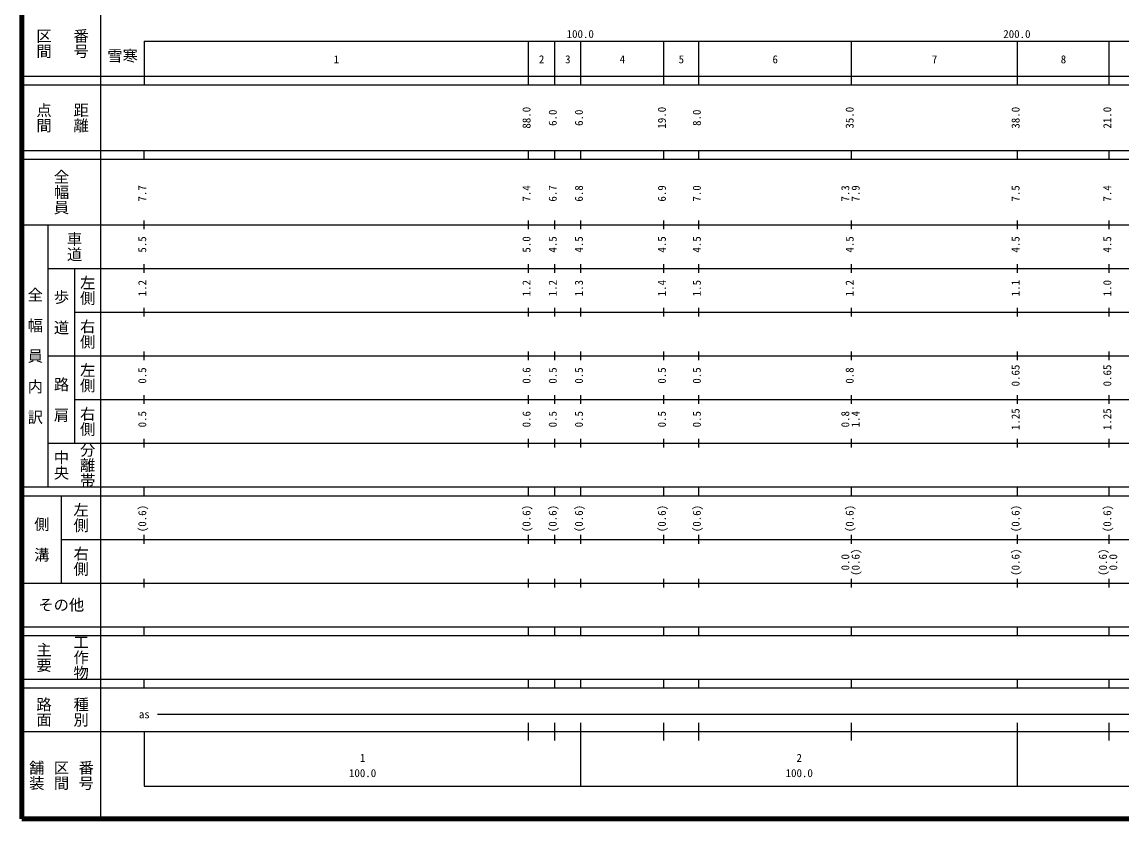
# Model space of a CAD drawing. Units: millimetres on the paper, enlarged 1000 times. Extents: x 40000 to 680000, y 20000 to 380000.
# Drawn here: x 40000 to 291913, y 20000 to 202409 of the extents above; entities that cross this region are included whole.
import ezdxf
from ezdxf.enums import TextEntityAlignment as Align

# ---------------------------------------------------------------- set-up
doc = ezdxf.new("R2010")
doc.units = ezdxf.units.MM
doc.header["$LTSCALE"] = 1000
doc.layers.add('M-TTL', color=2, linetype='Continuous', lineweight=140)
doc.layers.add('M-TTL-BAND', color=7, linetype='Continuous', lineweight=25)
doc.styles.add('@ＭＳ ゴシック', font='')
doc.styles.add('ＭＳ ゴシック', font='')
doc.styles.get('@ＭＳ ゴシック').set_extended_font_data('@MS Gothic')
doc.styles.get('ＭＳ ゴシック').set_extended_font_data('MS Gothic')

msp = doc.modelspace()

# ---------------------------------------------------------------- linework, layer by layer
at = {"layer": 'M-TTL'}
for p, q in [((40000, 380000), (40000, 20000)), ((40000, 20000), (680000, 20000))]:
    msp.add_line(p, q, dxfattribs=at)
at = {"layer": 'M-TTL-BAND'}
for p, q in [((58000, 370000), (58000, 20000)), ((68000, 198000), (579000, 198000)), ((68000, 198000), (68000, 188000)), ((156000, 188000), (156000, 198000)), ((162000, 188000), (162000, 198000)), ((168000, 188000), (168000, 198000)), ((187000, 188000), (187000, 198000)), ((195000, 188000), (195000, 198000)), ((230000, 188000), (230000, 198000)), ((268000, 188000), (268000, 198000)), ((289000, 188000), (289000, 198000)), ((40000, 190000), (579000, 190000)), ((40000, 188000), (579000, 188000)), ((40000, 173000), (579000, 173000)), ((68000, 171000), (68000, 173000)), ((156000, 171000), (156000, 173000)), ((162000, 171000), (162000, 173000)), ((168000, 171000), (168000, 173000)), ((187000, 171000), (187000, 173000)), ((195000, 171000), (195000, 173000)), ((230000, 171000), (230000, 173000)), ((268000, 171000), (268000, 173000)), ((289000, 171000), (289000, 173000)), ((40000, 171000), (579000, 171000)), ((68000, 155000), (68000, 157000)), ((156000, 155000), (156000, 157000)), ((162000, 155000), (162000, 157000)), ((168000, 155000), (168000, 157000)), ((187000, 155000), (187000, 157000)), ((195000, 155000), (195000, 157000)), ((230000, 155000), (230000, 157000)), ((268000, 155000), (268000, 157000)), ((289000, 155000), (289000, 157000)), ((40000, 156000), (579000, 156000)), ((46000, 96000), (46000, 156000)), ((68000, 145000), (68000, 147000)), ((156000, 145000), (156000, 147000)), ((162000, 145000), (162000, 147000)), ((168000, 145000), (168000, 147000)), ((187000, 145000), (187000, 147000)), ((195000, 145000), (195000, 147000)), ((230000, 145000), (230000, 147000)), ((268000, 145000), (268000, 147000)), ((289000, 145000), (289000, 147000)), ((46000, 146000), (579000, 146000)), ((52000, 146000), (52000, 106000)), ((68000, 135000), (68000, 137000)), ((156000, 135000), (156000, 137000)), ((162000, 135000), (162000, 137000)), ((168000, 135000), (168000, 137000)), ((187000, 135000), (187000, 137000)), ((195000, 135000), (195000, 137000)), ((230000, 135000), (230000, 137000)), ((268000, 135000), (268000, 137000)), ((289000, 135000), (289000, 137000)), ((52000, 136000), (579000, 136000)), ((46000, 126000), (579000, 126000)), ((68000, 125000), (68000, 127000)), ((156000, 125000), (156000, 127000)), ((162000, 125000), (162000, 127000)), ((168000, 125000), (168000, 127000)), ((187000, 125000), (187000, 127000)), ((195000, 125000), (195000, 127000)), ((230000, 125000), (230000, 127000)), ((268000, 125000), (268000, 127000)), ((289000, 125000), (289000, 127000)), ((52000, 116000), (579000, 116000)), ((68000, 115000), (68000, 117000)), ((156000, 115000), (156000, 117000)), ((162000, 115000), (162000, 117000)), ((168000, 115000), (168000, 117000)), ((187000, 115000), (187000, 117000)), ((195000, 115000), (195000, 117000)), ((230000, 115000), (230000, 117000)), ((268000, 115000), (268000, 117000)), ((289000, 115000), (289000, 117000)), ((46000, 106000), (579000, 106000)), ((68000, 105000), (68000, 107000)), ((156000, 105000), (156000, 107000)), ((162000, 105000), (162000, 107000)), ((168000, 105000), (168000, 107000)), ((187000, 105000), (187000, 107000)), ((195000, 105000), (195000, 107000)), ((230000, 105000), (230000, 107000)), ((268000, 105000), (268000, 107000)), ((289000, 105000), (289000, 107000)), ((40000, 96000), (579000, 96000)), ((68000, 94000), (68000, 96000)), ((156000, 94000), (156000, 96000)), ((162000, 94000), (162000, 96000)), ((168000, 94000), (168000, 96000)), ((187000, 94000), (187000, 96000)), ((195000, 94000), (195000, 96000)), ((230000, 94000), (230000, 96000)), ((268000, 94000), (268000, 96000)), ((289000, 94000), (289000, 96000)), ((40000, 94000), (579000, 94000)), ((49000, 94000), (49000, 74000)), ((49000, 84000), (579000, 84000)), ((68000, 83000), (68000, 85000)), ((156000, 83000), (156000, 85000)), ((162000, 83000), (162000, 85000)), ((168000, 83000), (168000, 85000)), ((187000, 83000), (187000, 85000)), ((195000, 83000), (195000, 85000)), ((230000, 83000), (230000, 85000)), ((268000, 83000), (268000, 85000)), ((289000, 83000), (289000, 85000)), ((40000, 74000), (579000, 74000)), ((68000, 73000), (68000, 75000)), ((156000, 73000), (156000, 75000)), ((162000, 73000), (162000, 75000)), ((168000, 73000), (168000, 75000)), ((187000, 73000), (187000, 75000)), ((195000, 73000), (195000, 75000)), ((230000, 73000), (230000, 75000)), ((268000, 73000), (268000, 75000)), ((289000, 73000), (289000, 75000)), ((40000, 64000), (579000, 64000)), ((68000, 62000), (68000, 64000)), ((156000, 62000), (156000, 64000)), ((162000, 62000), (162000, 64000)), ((168000, 62000), (168000, 64000)), ((187000, 62000), (187000, 64000)), ((195000, 62000), (195000, 64000)), ((230000, 62000), (230000, 64000)), ((268000, 62000), (268000, 64000)), ((289000, 62000), (289000, 64000)), ((40000, 62000), (579000, 62000)), ((40000, 52000), (579000, 52000)), ((68000, 50000), (68000, 52000)), ((156000, 50000), (156000, 52000)), ((162000, 50000), (162000, 52000)), ((168000, 50000), (168000, 52000)), ((187000, 50000), (187000, 52000)), ((195000, 50000), (195000, 52000)), ((230000, 50000), (230000, 52000)), ((268000, 50000), (268000, 52000)), ((289000, 50000), (289000, 52000)), ((40000, 50000), (579000, 50000)), ((71000, 44000), (565000, 44000)), ((156000, 38000), (156000, 42000)), ((162000, 38000), (162000, 42000)), ((168000, 27500), (168000, 42000)), ((187000, 38000), (187000, 42000)), ((195000, 38000), (195000, 42000)), ((230000, 38000), (230000, 42000)), ((268000, 27500), (268000, 42000)), ((289000, 38000), (289000, 42000)), ((40000, 40000), (579000, 40000)), ((68000, 40000), (68000, 27500)), ((68000, 27500), (579000, 27500))]:
    msp.add_line(p, q, dxfattribs=at)

# ---------------------------------------------------------------- texts
at = {"layer": 'M-TTL-BAND', "style": '@ＭＳ ゴシック'}
for s, p in [('区間', (45000, 197500)), ('番号', (53500, 197500)), ('点間', (45000, 180500)), ('距離', (53500, 180500)), ('全幅員', (49000, 163500)), ('車道', (52000, 151000)), ('左側', (55000, 141000)), ('全\u3000幅\u3000員\u3000内\u3000訳', (43000, 126000)), ('歩\u3000道', (49000, 136000)), ('右側', (55000, 131000)), ('左側', (55000, 121000)), ('路\u3000肩', (49000, 116000)), ('右側', (55000, 111000)), ('分離帯', (55000, 101000)), ('中央', (49000, 101000)), ('左側', (53500, 89000)), ('側\u3000溝', (44500, 84000)), ('右側', (53500, 79000)), ('工作物', (53500, 57000)), ('主要', (45000, 57000)), ('路面', (45000, 44500)), ('種別', (53500, 44500)), ('舗装', (43333, 30000)), ('区間', (49000, 30000)), ('番号', (54667, 30000))]:
    msp.add_text(s, height=2566, rotation=270, dxfattribs=at).set_placement(p, align=Align.MIDDLE_CENTER)
at = {"layer": 'M-TTL-BAND', "style": 'ＭＳ ゴシック'}
for s, p in [('100.0', (167844, 198195)), ('200.0', (267844, 198195)), ('1', (112000, 192405)), ('2', (159000, 192405)), ('3', (165000, 192405)), ('4', (177500, 192405)), ('5', (191000, 192405)), ('6', (212500, 192405)), ('7', (249000, 192405)), ('8', (278500, 192405)), ('as', (68000, 42500)), ('1', (118000, 32523)), ('2', (218000, 32523)), ('100.0', (118000, 29033)), ('100.0', (218000, 29033))]:
    msp.add_text(s, height=1833, dxfattribs=at).set_placement(p, align=Align.BOTTOM_CENTER)
for s, p in [('雪寒', (63038, 194676)), ('その他', (49000, 69000))]:
    msp.add_text(s, height=2566, dxfattribs=at).set_placement(p, align=Align.MIDDLE_CENTER)
for s, p in [('88.0', (157000, 180500)), ('6.0', (163000, 180500)), ('6.0', (169000, 180500)), ('19.0', (188000, 180500)), ('8.0', (196000, 180500)), ('35.0', (231000, 180500)), ('38.0', (269000, 180500)), ('21.0', (290000, 180500)), ('7.7', (69000, 163174)), ('7.4', (157000, 163174)), ('6.7', (163000, 163174)), ('6.8', (169000, 163174)), ('6.9', (188000, 163174)), ('7.0', (196000, 163174)), ('7.3', (230000, 163174)), ('7.9', (232370, 163174)), ('7.5', (269000, 163174)), ('7.4', (290000, 163174)), ('5.5', (69000, 151500)), ('5.0', (157000, 151500)), ('4.5', (163000, 151500)), ('4.5', (169000, 151500)), ('4.5', (188000, 151500)), ('4.5', (196000, 151500)), ('4.5', (231000, 151500)), ('4.5', (269000, 151500)), ('4.5', (290000, 151500)), ('1.2', (69000, 141500)), ('1.2', (157000, 141500)), ('1.2', (163000, 141500)), ('1.3', (169000, 141500)), ('1.4', (188000, 141500)), ('1.5', (196000, 141500)), ('1.2', (231000, 141500)), ('1.1', (269000, 141500)), ('1.0', (290000, 141500)), ('0.65', (269000, 121500)), ('0.65', (290000, 121500)), ('0.5', (69000, 121500)), ('0.6', (157000, 121500)), ('0.5', (163000, 121500)), ('0.5', (169000, 121500)), ('0.5', (188000, 121500)), ('0.5', (196000, 121500)), ('0.8', (231000, 121500)), ('1.25', (269000, 111500)), ('1.25', (290000, 111500)), ('0.5', (69000, 111500)), ('0.6', (157000, 111500)), ('0.5', (163000, 111500)), ('0.5', (169000, 111500)), ('0.5', (188000, 111500)), ('0.5', (196000, 111500)), ('0.8', (230000, 111500)), ('1.4', (232370, 111500)), ('(0.6)', (69000, 88764)), ('(0.6)', (157000, 88764)), ('(0.6)', (163000, 88764)), ('(0.6)', (169000, 88764)), ('(0.6)', (188000, 88764)), ('(0.6)', (196000, 88764)), ('(0.6)', (231000, 88764)), ('(0.6)', (269000, 88764)), ('(0.6)', (290000, 88764)), ('(0.6)', (232370, 78764)), ('(0.6)', (269000, 78764)), ('(0.6)', (289000, 78764)), ('0.0', (230000, 78764)), ('0.0', (291370, 78764))]:
    msp.add_text(s, height=1833, rotation=90, dxfattribs=at).set_placement(p, align=Align.BOTTOM_CENTER)

doc.saveas('drawing.dxf')
